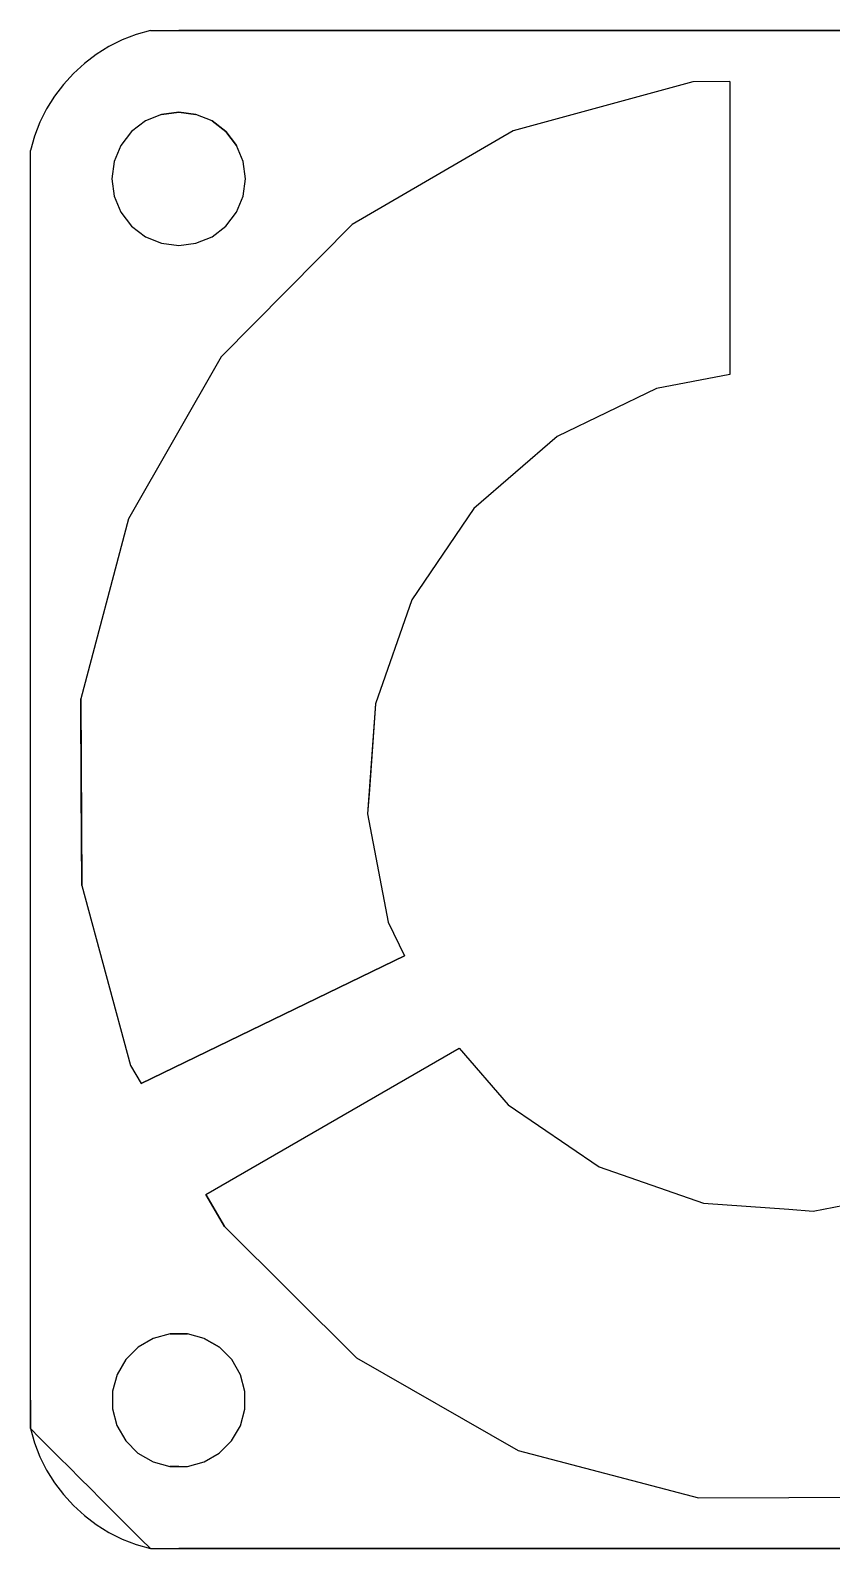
# Model space of a CAD drawing. Header units: metres. Extents: x 0 to 5.2, y 0 to 4.45.
# Drawn here: x 0.897 to 1.732, y 1.499 to 3.079 of the extents above; entities that cross this region are included whole.
import ezdxf

# ---------------------------------------------------------------- set-up
doc = ezdxf.new("R2010")
doc.units = ezdxf.units.M

msp = doc.modelspace()

# ---------------------------------------------------------------- linework, layer by layer
at = {"layer": '40mm_fan'}
for p, q in [((0.9927, 3.0691, -0.4625), (0.9788, 3.0621, -0.4625)), ((0.9927, 3.0691, -0.0625), (0.9788, 3.0621, -0.0625)), ((1.0071, 3.0747, -0.4625), (0.9927, 3.0691, -0.4625)), ((1.0071, 3.0747, -0.0625), (0.9927, 3.0691, -0.0625)), ((0.9927, 3.0691, -0.4625), (0.9927, 3.0691, -0.0625)), ((1.022, 3.079, -0.4625), (1.0071, 3.0747, -0.4625)), ((1.022, 3.079, -0.0625), (1.0071, 3.0747, -0.0625)), ((1.0071, 3.0747, -0.4625), (1.0071, 3.0747, -0.0625)), ((1.022, 3.079, -0.4625), (1.0515, 3.079, -0.4625)), ((1.022, 3.079, -0.0625), (1.0515, 3.079, -0.0625)), ((1.022, 3.079, -0.4625), (1.022, 3.079, -0.0625)), ((1.0515, 3.079, -0.4625), (2.3225, 3.079, -0.4625)), ((1.0515, 3.079, -0.4625), (1.0515, 3.079, -0.0625)), ((1.0515, 3.079, -0.0625), (2.3225, 3.079, -0.0625)), ((0.9656, 3.054, -0.4625), (0.9533, 3.0446, -0.4625)), ((0.9656, 3.054, -0.0625), (0.9533, 3.0446, -0.0625)), ((0.9788, 3.0621, -0.4625), (0.9656, 3.054, -0.4625)), ((0.9788, 3.0621, -0.0625), (0.9656, 3.054, -0.0625)), ((0.9656, 3.054, -0.4625), (0.9656, 3.054, -0.0625)), ((0.9788, 3.0621, -0.4625), (0.9788, 3.0621, -0.0625)), ((0.9418, 3.0342, -0.4625), (0.9314, 3.0227, -0.4625)), ((0.9418, 3.0342, -0.0625), (0.9314, 3.0227, -0.0625)), ((0.9533, 3.0446, -0.4625), (0.9418, 3.0342, -0.4625)), ((0.9533, 3.0446, -0.0625), (0.9418, 3.0342, -0.0625)), ((0.9418, 3.0342, -0.4625), (0.9418, 3.0342, -0.0625)), ((0.9533, 3.0446, -0.4625), (0.9533, 3.0446, -0.0625)), ((0.9314, 3.0227, -0.4625), (0.922, 3.0104, -0.4625)), ((0.9314, 3.0227, -0.0625), (0.922, 3.0104, -0.0625)), ((0.9314, 3.0227, -0.4625), (0.9314, 3.0227, -0.0625)), ((1.5871, 3.0255, -0.0625), (1.3999, 2.9746, -0.0625)), ((1.5871, 3.0255, -0.4625), (1.3999, 2.9746, -0.4625)), ((1.6255, 3.0257, -0.0625), (1.5871, 3.0255, -0.0625)), ((1.6255, 3.0257, -0.4625), (1.5871, 3.0255, -0.4625)), ((1.5871, 3.0255, -0.0625), (1.5871, 3.0255, -0.4625)), ((1.6255, 3.0257, -0.0625), (1.6255, 2.7209, -0.0625)), ((1.6255, 3.0257, -0.4625), (1.6255, 2.7209, -0.4625)), ((1.6255, 3.0257, -0.0625), (1.6255, 3.0257, -0.4625)), ((0.922, 3.0104, -0.4625), (0.9139, 2.9972, -0.4625)), ((0.922, 3.0104, -0.0625), (0.9139, 2.9972, -0.0625)), ((0.922, 3.0104, -0.4625), (0.922, 3.0104, -0.0625)), ((0.9139, 2.9972, -0.4625), (0.9069, 2.9833, -0.4625)), ((0.9139, 2.9972, -0.0625), (0.9069, 2.9833, -0.0625)), ((0.9139, 2.9972, -0.4625), (0.9139, 2.9972, -0.0625)), ((1.0335, 2.9916, -0.0625), (1.0168, 2.9847, -0.0625)), ((1.0335, 2.9916, -0.4625), (1.0168, 2.9847, -0.4625)), ((1.0515, 2.994, -0.0625), (1.0335, 2.9916, -0.0625)), ((1.0515, 2.994, -0.4625), (1.0335, 2.9916, -0.4625)), ((1.0335, 2.9916, -0.0625), (1.0335, 2.9916, -0.4625)), ((1.0695, 2.9916, -0.4625), (1.0515, 2.994, -0.4625)), ((1.0695, 2.9916, -0.0625), (1.0515, 2.994, -0.0625)), ((1.0515, 2.994, -0.0625), (1.0515, 2.994, -0.4625)), ((1.0695, 2.9916, -0.0625), (1.0695, 2.9916, -0.4625)), ((1.0863, 2.9847, -0.0625), (1.0695, 2.9916, -0.0625)), ((1.0863, 2.9847, -0.4625), (1.0695, 2.9916, -0.4625)), ((0.9069, 2.9833, -0.4625), (0.9013, 2.9689, -0.4625)), ((0.9069, 2.9833, -0.0625), (0.9013, 2.9689, -0.0625)), ((0.9069, 2.9833, -0.4625), (0.9069, 2.9833, -0.0625)), ((1.0024, 2.9736, -0.0625), (0.9913, 2.9592, -0.0625)), ((1.0024, 2.9736, -0.4625), (0.9913, 2.9592, -0.4625)), ((1.0168, 2.9847, -0.0625), (1.0024, 2.9736, -0.0625)), ((1.0168, 2.9847, -0.4625), (1.0024, 2.9736, -0.4625)), ((1.0024, 2.9736, -0.0625), (1.0024, 2.9736, -0.4625)), ((1.0168, 2.9847, -0.0625), (1.0168, 2.9847, -0.4625)), ((1.0863, 2.9847, -0.0625), (1.0863, 2.9847, -0.4625)), ((1.1006, 2.9736, -0.4625), (1.0863, 2.9847, -0.4625)), ((1.1006, 2.9736, -0.0625), (1.0863, 2.9847, -0.0625)), ((1.1117, 2.9592, -0.0625), (1.1006, 2.9736, -0.0625)), ((1.1006, 2.9736, -0.0625), (1.1006, 2.9736, -0.4625)), ((1.1117, 2.9592, -0.4625), (1.1006, 2.9736, -0.4625)), ((1.3999, 2.9746, -0.0625), (1.2323, 2.8769, -0.0625)), ((1.3999, 2.9746, -0.4625), (1.2323, 2.8769, -0.4625)), ((1.3999, 2.9746, -0.0625), (1.3999, 2.9746, -0.4625)), ((0.9013, 2.9689, -0.4625), (0.897, 2.954, -0.4625)), ((0.9013, 2.9689, -0.0625), (0.897, 2.954, -0.0625)), ((0.9013, 2.9689, -0.4625), (0.9013, 2.9689, -0.0625)), ((0.9913, 2.9592, -0.0625), (0.9844, 2.9425, -0.0625)), ((0.9913, 2.9592, -0.4625), (0.9844, 2.9425, -0.4625)), ((0.9913, 2.9592, -0.0625), (0.9913, 2.9592, -0.4625)), ((1.1186, 2.9425, -0.0625), (1.1117, 2.9592, -0.0625)), ((1.1186, 2.9425, -0.4625), (1.1117, 2.9592, -0.4625)), ((1.1117, 2.9592, -0.0625), (1.1117, 2.9592, -0.4625)), ((0.897, 2.954, -0.4625), (0.897, 2.954, -0.0625)), ((0.897, 2.9245, -0.4625), (0.897, 2.954, -0.4625)), ((0.897, 2.9245, -0.0625), (0.897, 2.954, -0.0625)), ((0.9844, 2.9425, -0.0625), (0.982, 2.9245, -0.0625)), ((0.9844, 2.9425, -0.4625), (0.982, 2.9245, -0.4625)), ((0.9844, 2.9425, -0.0625), (0.9844, 2.9425, -0.4625)), ((1.1186, 2.9425, -0.0625), (1.1186, 2.9425, -0.4625)), ((1.121, 2.9245, -0.4625), (1.1186, 2.9425, -0.4625)), ((1.121, 2.9245, -0.0625), (1.1186, 2.9425, -0.0625)), ((0.897, 1.6535, -0.0625), (0.897, 2.9245, -0.0625)), ((0.897, 1.6535, -0.4625), (0.897, 2.9245, -0.4625)), ((0.897, 2.9245, -0.4625), (0.897, 2.9245, -0.0625)), ((0.982, 2.9245, -0.0625), (0.982, 2.9245, -0.4625)), ((0.982, 2.9245, -0.0625), (0.9844, 2.9065, -0.0625)), ((0.982, 2.9245, -0.4625), (0.9844, 2.9065, -0.4625)), ((1.1186, 2.9065, -0.0625), (1.121, 2.9245, -0.0625)), ((1.1186, 2.9065, -0.4625), (1.121, 2.9245, -0.4625)), ((1.121, 2.9245, -0.0625), (1.121, 2.9245, -0.4625)), ((0.9844, 2.9065, -0.0625), (0.9844, 2.9065, -0.4625)), ((0.9844, 2.9065, -0.0625), (0.9913, 2.8897, -0.0625)), ((0.9844, 2.9065, -0.4625), (0.9913, 2.8897, -0.4625)), ((1.1117, 2.8897, -0.0625), (1.1186, 2.9065, -0.0625)), ((1.1117, 2.8897, -0.4625), (1.1186, 2.9065, -0.4625)), ((1.1186, 2.9065, -0.0625), (1.1186, 2.9065, -0.4625)), ((0.9913, 2.8897, -0.4625), (1.0024, 2.8754, -0.4625)), ((0.9913, 2.8897, -0.0625), (0.9913, 2.8897, -0.4625)), ((0.9913, 2.8897, -0.0625), (1.0024, 2.8754, -0.0625)), ((1.2323, 2.8769, -0.0625), (1.0956, 2.7392, -0.0625)), ((1.2323, 2.8769, -0.4625), (1.0956, 2.7392, -0.4625)), ((1.1006, 2.8754, -0.0625), (1.1117, 2.8897, -0.0625)), ((1.1006, 2.8754, -0.4625), (1.1117, 2.8897, -0.4625)), ((1.1117, 2.8897, -0.0625), (1.1117, 2.8897, -0.4625)), ((1.2323, 2.8769, -0.0625), (1.2323, 2.8769, -0.4625)), ((1.0024, 2.8754, -0.0625), (1.0024, 2.8754, -0.4625)), ((1.0024, 2.8754, -0.0625), (1.0168, 2.8643, -0.0625)), ((1.0024, 2.8754, -0.4625), (1.0168, 2.8643, -0.4625)), ((1.0168, 2.8643, -0.0625), (1.0168, 2.8643, -0.4625)), ((1.0168, 2.8643, -0.0625), (1.0335, 2.8574, -0.0625)), ((1.0168, 2.8643, -0.4625), (1.0335, 2.8574, -0.4625)), ((1.0695, 2.8574, -0.0625), (1.0863, 2.8643, -0.0625)), ((1.0695, 2.8574, -0.4625), (1.0863, 2.8643, -0.4625)), ((1.0863, 2.8643, -0.4625), (1.1006, 2.8754, -0.4625)), ((1.0863, 2.8643, -0.0625), (1.1006, 2.8754, -0.0625)), ((1.0863, 2.8643, -0.0625), (1.0863, 2.8643, -0.4625)), ((1.1006, 2.8754, -0.0625), (1.1006, 2.8754, -0.4625)), ((1.0335, 2.8574, -0.0625), (1.0335, 2.8574, -0.4625)), ((1.0335, 2.8574, -0.0625), (1.0515, 2.855, -0.0625)), ((1.0335, 2.8574, -0.4625), (1.0515, 2.855, -0.4625)), ((1.0515, 2.855, -0.0625), (1.0695, 2.8574, -0.0625)), ((1.0515, 2.855, -0.4625), (1.0695, 2.8574, -0.4625)), ((1.0515, 2.855, -0.0625), (1.0515, 2.855, -0.4625)), ((1.0695, 2.8574, -0.0625), (1.0695, 2.8574, -0.4625)), ((1.0956, 2.7392, -0.0625), (0.9992, 2.5708, -0.0625)), ((1.0956, 2.7392, -0.4625), (0.9992, 2.5708, -0.4625)), ((1.0956, 2.7392, -0.0625), (1.0956, 2.7392, -0.4625)), ((1.6255, 2.7209, -0.0625), (1.549, 2.7063, -0.0625)), ((1.6255, 2.7209, -0.4625), (1.549, 2.7063, -0.4625)), ((1.6255, 2.7209, -0.0625), (1.6255, 2.7209, -0.4625)), ((1.549, 2.7063, -0.0625), (1.4457, 2.6563, -0.0625)), ((1.549, 2.7063, -0.4625), (1.4457, 2.6563, -0.4625)), ((1.549, 2.7063, -0.0625), (1.549, 2.7063, -0.4625)), ((1.4457, 2.6563, -0.0625), (1.3589, 2.5814, -0.0625)), ((1.4457, 2.6563, -0.4625), (1.3589, 2.5814, -0.4625)), ((1.4457, 2.6563, -0.0625), (1.4457, 2.6563, -0.4625)), ((1.3589, 2.5814, -0.0625), (1.2944, 2.4865, -0.0625)), ((1.3589, 2.5814, -0.4625), (1.2944, 2.4865, -0.4625)), ((1.3589, 2.5814, -0.0625), (1.3589, 2.5814, -0.4625)), ((0.9992, 2.5708, -0.0625), (0.9497, 2.3832, -0.0625)), ((0.9992, 2.5708, -0.4625), (0.9497, 2.3832, -0.4625)), ((0.9992, 2.5708, -0.0625), (0.9992, 2.5708, -0.4625)), ((1.2944, 2.4865, -0.0625), (1.2566, 2.3781, -0.0625)), ((1.2944, 2.4865, -0.4625), (1.2566, 2.3781, -0.4625)), ((1.2944, 2.4865, -0.0625), (1.2944, 2.4865, -0.4625)), ((0.9497, 2.3832, -0.0625), (0.9497, 2.3832, -0.4625)), ((0.9497, 2.3832, -0.0625), (0.9505, 2.1891, -0.0625)), ((0.9497, 2.3832, -0.4625), (0.9505, 2.1891, -0.4625)), ((1.2566, 2.3781, -0.0625), (1.2482, 2.2637, -0.0625)), ((1.2566, 2.3781, -0.4625), (1.2482, 2.2637, -0.4625)), ((1.2566, 2.3781, -0.0625), (1.2566, 2.3781, -0.4625)), ((1.2482, 2.2637, -0.0625), (1.2482, 2.2637, -0.4625)), ((1.2482, 2.2637, -0.0625), (1.2697, 2.151, -0.0625)), ((1.2482, 2.2637, -0.4625), (1.2697, 2.151, -0.4625)), ((0.9505, 2.1891, -0.0625), (0.9505, 2.1891, -0.4625)), ((0.9505, 2.1891, -0.0625), (1.0014, 2.0019, -0.0625)), ((0.9505, 2.1891, -0.4625), (1.0014, 2.0019, -0.4625)), ((1.2697, 2.151, -0.0625), (1.2867, 2.1159, -0.0625)), ((1.2697, 2.151, -0.4625), (1.2867, 2.1159, -0.4625)), ((1.2697, 2.151, -0.0625), (1.2697, 2.151, -0.4625)), ((1.0123, 1.9832, -0.0625), (1.2867, 2.1159, -0.0625)), ((1.0123, 1.9832, -0.4625), (1.2867, 2.1159, -0.4625)), ((1.2867, 2.1159, -0.0625), (1.2867, 2.1159, -0.4625)), ((1.0798, 1.8674, -0.0625), (1.3437, 2.0198, -0.0625)), ((1.0798, 1.8674, -0.4625), (1.3437, 2.0198, -0.4625)), ((1.3437, 2.0198, -0.0625), (1.3437, 2.0198, -0.4625)), ((1.3437, 2.0198, -0.0625), (1.3946, 1.9609, -0.0625)), ((1.3437, 2.0198, -0.4625), (1.3946, 1.9609, -0.4625)), ((1.0014, 2.0019, -0.0625), (1.0123, 1.9832, -0.0625)), ((1.0014, 2.0019, -0.4625), (1.0123, 1.9832, -0.4625)), ((1.0014, 2.0019, -0.0625), (1.0014, 2.0019, -0.4625)), ((1.0123, 1.9832, -0.0625), (1.0123, 1.9832, -0.4625)), ((1.3946, 1.9609, -0.0625), (1.4895, 1.8964, -0.0625)), ((1.3946, 1.9609, -0.4625), (1.4895, 1.8964, -0.4625)), ((1.3946, 1.9609, -0.0625), (1.3946, 1.9609, -0.4625)), ((1.4895, 1.8964, -0.0625), (1.5979, 1.8586, -0.0625)), ((1.4895, 1.8964, -0.4625), (1.5979, 1.8586, -0.4625)), ((1.4895, 1.8964, -0.0625), (1.4895, 1.8964, -0.4625)), ((1.0798, 1.8674, -0.0625), (1.0991, 1.8343, -0.0625)), ((1.0798, 1.8674, -0.4625), (1.0991, 1.8343, -0.4625)), ((1.0798, 1.8674, -0.0625), (1.0798, 1.8674, -0.4625)), ((1.7123, 1.8502, -0.4625), (1.825, 1.8717, -0.4625)), ((1.7123, 1.8502, -0.0625), (1.825, 1.8717, -0.0625)), ((1.5979, 1.8586, -0.0625), (1.687, 1.8521, -0.0625)), ((1.5979, 1.8586, -0.4625), (1.687, 1.8521, -0.4625)), ((1.5979, 1.8586, -0.0625), (1.5979, 1.8586, -0.4625)), ((1.687, 1.8521, -0.0625), (1.7123, 1.8502, -0.0625)), ((1.687, 1.8521, -0.4625), (1.7123, 1.8502, -0.4625)), ((1.687, 1.8521, -0.0625), (1.687, 1.8521, -0.4625)), ((1.7123, 1.8502, -0.0625), (1.7123, 1.8502, -0.4625)), ((1.0991, 1.8343, -0.0625), (1.2368, 1.6976, -0.0625)), ((1.0991, 1.8343, -0.4625), (1.2368, 1.6976, -0.4625)), ((1.0991, 1.8343, -0.0625), (1.0991, 1.8343, -0.4625)), ((1.0425, 1.7224, -0.4625), (1.025, 1.7178, -0.4625)), ((1.0425, 1.7224, -0.0625), (1.025, 1.7178, -0.0625)), ((1.0425, 1.7224, -0.0625), (1.0425, 1.7224, -0.4625)), ((1.0607, 1.7224, -0.4625), (1.0425, 1.7224, -0.4625)), ((1.0607, 1.7224, -0.0625), (1.0425, 1.7224, -0.0625)), ((1.0782, 1.7177, -0.0625), (1.0607, 1.7224, -0.0625)), ((1.0607, 1.7224, -0.0625), (1.0607, 1.7224, -0.4625)), ((1.0782, 1.7177, -0.4625), (1.0607, 1.7224, -0.4625)), ((1.0093, 1.7087, -0.0625), (0.9964, 1.6959, -0.0625)), ((1.0093, 1.7087, -0.4625), (0.9964, 1.6959, -0.4625)), ((1.025, 1.7178, -0.0625), (1.0093, 1.7087, -0.0625)), ((1.025, 1.7178, -0.4625), (1.0093, 1.7087, -0.4625)), ((1.0093, 1.7087, -0.0625), (1.0093, 1.7087, -0.4625)), ((1.025, 1.7178, -0.0625), (1.025, 1.7178, -0.4625)), ((1.0939, 1.7086, -0.0625), (1.0782, 1.7177, -0.0625)), ((1.0782, 1.7177, -0.0625), (1.0782, 1.7177, -0.4625)), ((1.0939, 1.7086, -0.4625), (1.0782, 1.7177, -0.4625)), ((1.1067, 1.6957, -0.0625), (1.0939, 1.7086, -0.0625)), ((1.1067, 1.6957, -0.4625), (1.0939, 1.7086, -0.4625)), ((1.0939, 1.7086, -0.0625), (1.0939, 1.7086, -0.4625)), ((0.9964, 1.6959, -0.4625), (0.9873, 1.6802, -0.4625)), ((0.9964, 1.6959, -0.0625), (0.9873, 1.6802, -0.0625)), ((0.9964, 1.6959, -0.0625), (0.9964, 1.6959, -0.4625)), ((1.1158, 1.68, -0.4625), (1.1067, 1.6957, -0.4625)), ((1.1158, 1.68, -0.0625), (1.1067, 1.6957, -0.0625)), ((1.1067, 1.6957, -0.0625), (1.1067, 1.6957, -0.4625)), ((1.2368, 1.6976, -0.0625), (1.4052, 1.6012, -0.0625)), ((1.2368, 1.6976, -0.4625), (1.4052, 1.6012, -0.4625)), ((1.2368, 1.6976, -0.0625), (1.2368, 1.6976, -0.4625)), ((0.9873, 1.6802, -0.0625), (0.9826, 1.6627, -0.0625)), ((0.9873, 1.6802, -0.4625), (0.9826, 1.6627, -0.4625)), ((0.9873, 1.6802, -0.0625), (0.9873, 1.6802, -0.4625)), ((1.1204, 1.6625, -0.0625), (1.1158, 1.68, -0.0625)), ((1.1158, 1.68, -0.0625), (1.1158, 1.68, -0.4625)), ((1.1204, 1.6625, -0.4625), (1.1158, 1.68, -0.4625)), ((0.9826, 1.6627, -0.0625), (0.9826, 1.6535, -0.0625)), ((0.9826, 1.6627, -0.4625), (0.9826, 1.6535, -0.4625)), ((0.9826, 1.6627, -0.0625), (0.9826, 1.6627, -0.4625)), ((1.1204, 1.6443, -0.0625), (1.1204, 1.6625, -0.0625)), ((1.1204, 1.6443, -0.4625), (1.1204, 1.6625, -0.4625)), ((1.1204, 1.6625, -0.0625), (1.1204, 1.6625, -0.4625)), ((0.897, 1.6535, -0.4625), (0.897, 1.6535, -0.0625)), ((0.897, 1.6535, -0.4625), (0.897, 1.624, -0.4625)), ((0.897, 1.6535, -0.0625), (0.897, 1.624, -0.0625)), ((0.9826, 1.6535, -0.4625), (0.9826, 1.6445, -0.4625)), ((0.9826, 1.6535, -0.0625), (0.9826, 1.6535, -0.4625)), ((0.9826, 1.6535, -0.0625), (0.9826, 1.6445, -0.0625)), ((0.9826, 1.6445, -0.0625), (0.9872, 1.627, -0.0625)), ((0.9826, 1.6445, -0.4625), (0.9872, 1.627, -0.4625)), ((0.9826, 1.6445, -0.0625), (0.9826, 1.6445, -0.4625)), ((1.1157, 1.6268, -0.4625), (1.1204, 1.6443, -0.4625)), ((1.1157, 1.6268, -0.0625), (1.1204, 1.6443, -0.0625)), ((1.1204, 1.6443, -0.0625), (1.1204, 1.6443, -0.4625)), ((0.897, 1.624, -0.4625), (0.9013, 1.6091, -0.4625)), ((0.897, 1.624, -0.4625), (0.9066, 1.6144, -0.47)), ((0.897, 1.624, -0.4625), (0.897, 1.624, -0.0625)), ((0.897, 1.624, -0.0625), (0.9013, 1.6091, -0.0625)), ((0.9066, 1.6144, -0.47), (0.9166, 1.6044, -0.4762)), ((0.9872, 1.627, -0.0625), (0.9963, 1.6113, -0.0625)), ((0.9872, 1.627, -0.4625), (0.9963, 1.6113, -0.4625)), ((0.9872, 1.627, -0.0625), (0.9872, 1.627, -0.4625)), ((1.1066, 1.6111, -0.0625), (1.1157, 1.6268, -0.0625)), ((1.1066, 1.6111, -0.4625), (1.1157, 1.6268, -0.4625)), ((1.1157, 1.6268, -0.0625), (1.1157, 1.6268, -0.4625)), ((0.9013, 1.6091, -0.4625), (0.9069, 1.5947, -0.4625)), ((0.9013, 1.6091, -0.4625), (0.9013, 1.6091, -0.0625)), ((0.9013, 1.6091, -0.0625), (0.9069, 1.5947, -0.0625)), ((0.9166, 1.6044, -0.4762), (0.927, 1.594, -0.4811)), ((0.9963, 1.6113, -0.0625), (0.9963, 1.6113, -0.4625)), ((0.9963, 1.6113, -0.4625), (1.0091, 1.5984, -0.4625)), ((0.9963, 1.6113, -0.0625), (1.0091, 1.5984, -0.0625)), ((1.0091, 1.5984, -0.0625), (1.0248, 1.5893, -0.0625)), ((1.0091, 1.5984, -0.0625), (1.0091, 1.5984, -0.4625)), ((1.0091, 1.5984, -0.4625), (1.0248, 1.5893, -0.4625)), ((1.078, 1.5892, -0.0625), (1.0937, 1.5983, -0.0625)), ((1.078, 1.5892, -0.4625), (1.0937, 1.5983, -0.4625)), ((1.0937, 1.5983, -0.0625), (1.1066, 1.6111, -0.0625)), ((1.0937, 1.5983, -0.4625), (1.1066, 1.6111, -0.4625)), ((1.0937, 1.5983, -0.0625), (1.0937, 1.5983, -0.4625)), ((1.1066, 1.6111, -0.0625), (1.1066, 1.6111, -0.4625)), ((1.4052, 1.6012, -0.0625), (1.5928, 1.5517, -0.0625)), ((1.4052, 1.6012, -0.4625), (1.5928, 1.5517, -0.4625)), ((1.4052, 1.6012, -0.0625), (1.4052, 1.6012, -0.4625)), ((0.9069, 1.5947, -0.4625), (0.9139, 1.5808, -0.4625)), ((0.9069, 1.5947, -0.0625), (0.9139, 1.5808, -0.0625)), ((0.9069, 1.5947, -0.4625), (0.9069, 1.5947, -0.0625)), ((0.9139, 1.5808, -0.4625), (0.922, 1.5676, -0.4625)), ((0.9139, 1.5808, -0.0625), (0.922, 1.5676, -0.0625)), ((0.9139, 1.5808, -0.4625), (0.9139, 1.5808, -0.0625)), ((0.927, 1.594, -0.4811), (0.9377, 1.5833, -0.4847)), ((0.9377, 1.5833, -0.4847), (0.9486, 1.5724, -0.4868)), ((1.0248, 1.5893, -0.0625), (1.0248, 1.5893, -0.4625)), ((1.0248, 1.5893, -0.0625), (1.0423, 1.5846, -0.0625)), ((1.0248, 1.5893, -0.4625), (1.0423, 1.5846, -0.4625)), ((1.0423, 1.5846, -0.0625), (1.0423, 1.5846, -0.4625)), ((1.0423, 1.5846, -0.0625), (1.0515, 1.5846, -0.0625)), ((1.0423, 1.5846, -0.4625), (1.0515, 1.5846, -0.4625)), ((1.0515, 1.5846, -0.0625), (1.0515, 1.5846, -0.4625)), ((1.0515, 1.5846, -0.0625), (1.0605, 1.5846, -0.0625)), ((1.0515, 1.5846, -0.4625), (1.0605, 1.5846, -0.4625)), ((1.0605, 1.5846, -0.0625), (1.078, 1.5892, -0.0625)), ((1.0605, 1.5846, -0.4625), (1.078, 1.5892, -0.4625)), ((1.0605, 1.5846, -0.0625), (1.0605, 1.5846, -0.4625)), ((1.078, 1.5892, -0.0625), (1.078, 1.5892, -0.4625)), ((0.922, 1.5676, -0.4625), (0.9314, 1.5553, -0.4625)), ((0.922, 1.5676, -0.0625), (0.9314, 1.5553, -0.0625)), ((0.922, 1.5676, -0.4625), (0.922, 1.5676, -0.0625)), ((0.9486, 1.5724, -0.4868), (0.9595, 1.5615, -0.4875)), ((0.9314, 1.5553, -0.4625), (0.9418, 1.5438, -0.4625)), ((0.9314, 1.5553, -0.4625), (0.9314, 1.5553, -0.0625)), ((0.9314, 1.5553, -0.0625), (0.9418, 1.5438, -0.0625)), ((0.9595, 1.5615, -0.4875), (0.9704, 1.5506, -0.4868)), ((0.9704, 1.5506, -0.4868), (0.9813, 1.5397, -0.4847)), ((1.5928, 1.5517, -0.0625), (1.687, 1.5521, -0.0625)), ((1.5928, 1.5517, -0.4625), (1.687, 1.5521, -0.4625)), ((1.5928, 1.5517, -0.0625), (1.5928, 1.5517, -0.4625)), ((1.687, 1.5521, -0.0625), (1.7869, 1.5525, -0.0625)), ((1.687, 1.5521, -0.4625), (1.7869, 1.5525, -0.4625)), ((1.687, 1.5521, -0.0625), (1.687, 1.5521, -0.4625)), ((0.9418, 1.5438, -0.4625), (0.9533, 1.5334, -0.4625)), ((0.9418, 1.5438, -0.0625), (0.9533, 1.5334, -0.0625)), ((0.9418, 1.5438, -0.4625), (0.9418, 1.5438, -0.0625)), ((0.9533, 1.5334, -0.4625), (0.9656, 1.524, -0.4625)), ((0.9533, 1.5334, -0.0625), (0.9656, 1.524, -0.0625)), ((0.9533, 1.5334, -0.4625), (0.9533, 1.5334, -0.0625)), ((0.9813, 1.5397, -0.4847), (0.992, 1.529, -0.4811)), ((0.9656, 1.524, -0.4625), (0.9788, 1.5159, -0.4625)), ((0.9656, 1.524, -0.0625), (0.9788, 1.5159, -0.0625)), ((0.9656, 1.524, -0.4625), (0.9656, 1.524, -0.0625)), ((0.992, 1.529, -0.4811), (1.0024, 1.5186, -0.4762)), ((1.0024, 1.5186, -0.4762), (1.0124, 1.5086, -0.47)), ((0.9788, 1.5159, -0.4625), (0.9927, 1.5089, -0.4625)), ((0.9788, 1.5159, -0.4625), (0.9788, 1.5159, -0.0625)), ((0.9788, 1.5159, -0.0625), (0.9927, 1.5089, -0.0625)), ((0.9927, 1.5089, -0.4625), (1.0071, 1.5033, -0.4625)), ((0.9927, 1.5089, -0.4625), (0.9927, 1.5089, -0.0625)), ((0.9927, 1.5089, -0.0625), (1.0071, 1.5033, -0.0625)), ((1.0071, 1.5033, -0.4625), (1.022, 1.499, -0.4625)), ((1.0071, 1.5033, -0.0625), (1.022, 1.499, -0.0625)), ((1.0071, 1.5033, -0.4625), (1.0071, 1.5033, -0.0625)), ((1.0124, 1.5086, -0.47), (1.022, 1.499, -0.4625)), ((1.022, 1.499, -0.4625), (1.0515, 1.499, -0.4625)), ((1.022, 1.499, -0.0625), (1.0515, 1.499, -0.0625)), ((1.022, 1.499, -0.4625), (1.022, 1.499, -0.0625)), ((2.3225, 1.499, -0.4625), (1.0515, 1.499, -0.4625)), ((1.0515, 1.499, -0.4625), (1.0515, 1.499, -0.0625)), ((2.3225, 1.499, -0.0625), (1.0515, 1.499, -0.0625))]:
    msp.add_line(p, q, dxfattribs=at)
at = {"layer": 'Group#13'}
for p, q in [((0.9927, 3.0691, -0.0625), (0.9788, 3.0621, -0.0625)), ((0.9927, 3.0691), (0.9788, 3.0621)), ((1.0071, 3.0747, -0.0625), (0.9927, 3.0691, -0.0625)), ((1.0071, 3.0747), (0.9927, 3.0691)), ((0.9927, 3.0691, -0.0625), (0.9927, 3.0691)), ((1.022, 3.079, -0.0625), (1.0071, 3.0747, -0.0625)), ((1.022, 3.079), (1.0071, 3.0747)), ((1.0071, 3.0747, -0.0625), (1.0071, 3.0747)), ((1.022, 3.079, -0.0625), (1.0515, 3.079, -0.0625)), ((1.022, 3.079), (1.0515, 3.079)), ((1.022, 3.079, -0.0625), (1.022, 3.079)), ((2.3225, 3.079, -0.0625), (1.0515, 3.079, -0.0625)), ((2.3225, 3.079), (1.0515, 3.079)), ((1.0515, 3.079, -0.0625), (1.0515, 3.079)), ((0.9656, 3.054, -0.0625), (0.9533, 3.0446, -0.0625)), ((0.9656, 3.054), (0.9533, 3.0446)), ((0.9788, 3.0621, -0.0625), (0.9656, 3.054, -0.0625)), ((0.9788, 3.0621), (0.9656, 3.054)), ((0.9656, 3.054, -0.0625), (0.9656, 3.054)), ((0.9788, 3.0621, -0.0625), (0.9788, 3.0621)), ((0.9418, 3.0342, -0.0625), (0.9314, 3.0227, -0.0625)), ((0.9418, 3.0342), (0.9314, 3.0227)), ((0.9533, 3.0446, -0.0625), (0.9418, 3.0342, -0.0625)), ((0.9533, 3.0446), (0.9418, 3.0342)), ((0.9418, 3.0342, -0.0625), (0.9418, 3.0342)), ((0.9533, 3.0446, -0.0625), (0.9533, 3.0446)), ((0.9314, 3.0227, -0.0625), (0.922, 3.0104, -0.0625)), ((0.9314, 3.0227), (0.922, 3.0104)), ((0.9314, 3.0227, -0.0625), (0.9314, 3.0227)), ((1.5871, 3.0255, -0.0625), (1.3999, 2.9746, -0.0625)), ((1.5871, 3.0255, 0.0625), (1.3999, 2.9746, 0.0625)), ((1.6255, 3.0257, -0.0625), (1.5871, 3.0255, -0.0625)), ((1.6255, 3.0257, 0.0625), (1.5871, 3.0255, 0.0625)), ((1.5871, 3.0255, -0.0625), (1.5871, 3.0255, 0.0625)), ((1.6255, 3.0257, -0.0625), (1.6255, 2.7209, -0.0625)), ((1.6255, 3.0257, 0.0625), (1.6255, 2.7209, 0.0625)), ((1.6255, 3.0257, -0.0625), (1.6255, 3.0257, 0.0625)), ((0.922, 3.0104, -0.0625), (0.9139, 2.9972, -0.0625)), ((0.922, 3.0104), (0.9139, 2.9972)), ((0.922, 3.0104, -0.0625), (0.922, 3.0104)), ((0.9139, 2.9972, -0.0625), (0.9069, 2.9833, -0.0625)), ((0.9139, 2.9972), (0.9069, 2.9833)), ((0.9139, 2.9972, -0.0625), (0.9139, 2.9972)), ((1.0335, 2.9916, -0.0625), (1.0168, 2.9847, -0.0625)), ((1.0335, 2.9916, 0.0625), (1.0168, 2.9847, 0.0625)), ((1.0335, 2.9916, -0.0625), (1.0515, 2.994, -0.0625)), ((1.0335, 2.9916, 0.0625), (1.0515, 2.994, 0.0625)), ((1.0335, 2.9916, -0.0625), (1.0335, 2.9916, 0.0625)), ((1.0515, 2.994, -0.0625), (1.0695, 2.9916, -0.0625)), ((1.0515, 2.994, 0.0625), (1.0695, 2.9916, 0.0625)), ((1.0515, 2.994, -0.0625), (1.0515, 2.994, 0.0625)), ((1.0863, 2.9847, -0.0625), (1.0695, 2.9916, -0.0625)), ((1.0863, 2.9847, 0.0625), (1.0695, 2.9916, 0.0625)), ((1.0695, 2.9916, -0.0625), (1.0695, 2.9916, 0.0625)), ((0.9069, 2.9833, -0.0625), (0.9013, 2.9689, -0.0625)), ((0.9069, 2.9833), (0.9013, 2.9689)), ((0.9069, 2.9833, -0.0625), (0.9069, 2.9833)), ((1.0024, 2.9736, -0.0625), (0.9913, 2.9592, -0.0625)), ((1.0024, 2.9736, 0.0625), (0.9913, 2.9592, 0.0625)), ((1.0168, 2.9847, -0.0625), (1.0024, 2.9736, -0.0625)), ((1.0168, 2.9847, 0.0625), (1.0024, 2.9736, 0.0625)), ((1.0024, 2.9736, -0.0625), (1.0024, 2.9736, 0.0625)), ((1.0168, 2.9847, -0.0625), (1.0168, 2.9847, 0.0625)), ((1.0863, 2.9847, -0.0625), (1.1006, 2.9736, -0.0625)), ((1.0863, 2.9847, 0.0625), (1.1006, 2.9736, 0.0625)), ((1.0863, 2.9847, -0.0625), (1.0863, 2.9847, 0.0625)), ((1.1006, 2.9736, -0.0625), (1.1117, 2.9592, -0.0625)), ((1.1006, 2.9736, 0.0625), (1.1117, 2.9592, 0.0625)), ((1.1006, 2.9736, -0.0625), (1.1006, 2.9736, 0.0625)), ((1.3999, 2.9746, -0.0625), (1.2323, 2.8769, -0.0625)), ((1.3999, 2.9746, 0.0625), (1.2323, 2.8769, 0.0625)), ((1.3999, 2.9746, -0.0625), (1.3999, 2.9746, 0.0625)), ((0.9013, 2.9689, -0.0625), (0.897, 2.954, -0.0625)), ((0.9013, 2.9689), (0.897, 2.954)), ((0.9013, 2.9689, -0.0625), (0.9013, 2.9689)), ((0.9913, 2.9592, -0.0625), (0.9844, 2.9425, -0.0625)), ((0.9913, 2.9592, 0.0625), (0.9844, 2.9425, 0.0625)), ((0.9913, 2.9592, -0.0625), (0.9913, 2.9592, 0.0625)), ((1.1186, 2.9425, 0.0625), (1.1117, 2.9592, 0.0625)), ((1.1186, 2.9425, -0.0625), (1.1117, 2.9592, -0.0625)), ((1.1117, 2.9592, -0.0625), (1.1117, 2.9592, 0.0625)), ((0.897, 1.624, -0.0625), (0.897, 2.954, -0.0625)), ((0.897, 1.624), (0.897, 2.954)), ((0.897, 2.954, -0.0625), (0.897, 2.954)), ((0.9844, 2.9425, -0.0625), (0.982, 2.9245, -0.0625)), ((0.9844, 2.9425, 0.0625), (0.982, 2.9245, 0.0625)), ((0.9844, 2.9425, -0.0625), (0.9844, 2.9425, 0.0625)), ((1.121, 2.9245, -0.0625), (1.1186, 2.9425, -0.0625)), ((1.121, 2.9245, 0.0625), (1.1186, 2.9425, 0.0625)), ((1.1186, 2.9425, -0.0625), (1.1186, 2.9425, 0.0625)), ((0.982, 2.9245, -0.0625), (0.9844, 2.9065, -0.0625)), ((0.982, 2.9245, 0.0625), (0.9844, 2.9065, 0.0625)), ((0.982, 2.9245, -0.0625), (0.982, 2.9245, 0.0625)), ((1.1186, 2.9065, -0.0625), (1.121, 2.9245, -0.0625)), ((1.1186, 2.9065, 0.0625), (1.121, 2.9245, 0.0625)), ((1.121, 2.9245, -0.0625), (1.121, 2.9245, 0.0625)), ((0.9844, 2.9065, -0.0625), (0.9913, 2.8897, -0.0625)), ((0.9844, 2.9065, 0.0625), (0.9913, 2.8897, 0.0625)), ((0.9844, 2.9065, -0.0625), (0.9844, 2.9065, 0.0625)), ((1.1117, 2.8897, -0.0625), (1.1186, 2.9065, -0.0625)), ((1.1117, 2.8897, 0.0625), (1.1186, 2.9065, 0.0625)), ((1.1186, 2.9065, -0.0625), (1.1186, 2.9065, 0.0625)), ((0.9913, 2.8897, -0.0625), (1.0024, 2.8754, -0.0625)), ((0.9913, 2.8897, 0.0625), (1.0024, 2.8754, 0.0625)), ((0.9913, 2.8897, -0.0625), (0.9913, 2.8897, 0.0625)), ((1.2323, 2.8769, -0.0625), (1.0956, 2.7392, -0.0625)), ((1.2323, 2.8769, 0.0625), (1.0956, 2.7392, 0.0625)), ((1.1006, 2.8754, -0.0625), (1.1117, 2.8897, -0.0625)), ((1.1006, 2.8754, 0.0625), (1.1117, 2.8897, 0.0625)), ((1.1117, 2.8897, -0.0625), (1.1117, 2.8897, 0.0625)), ((1.2323, 2.8769, -0.0625), (1.2323, 2.8769, 0.0625)), ((1.0024, 2.8754, -0.0625), (1.0168, 2.8643, -0.0625)), ((1.0024, 2.8754, 0.0625), (1.0168, 2.8643, 0.0625)), ((1.0024, 2.8754, -0.0625), (1.0024, 2.8754, 0.0625)), ((1.0168, 2.8643, -0.0625), (1.0168, 2.8643, 0.0625)), ((1.0168, 2.8643, -0.0625), (1.0335, 2.8574, -0.0625)), ((1.0168, 2.8643, 0.0625), (1.0335, 2.8574, 0.0625)), ((1.0695, 2.8574, -0.0625), (1.0863, 2.8643, -0.0625)), ((1.0695, 2.8574, 0.0625), (1.0863, 2.8643, 0.0625)), ((1.0863, 2.8643, -0.0625), (1.1006, 2.8754, -0.0625)), ((1.0863, 2.8643, 0.0625), (1.1006, 2.8754, 0.0625)), ((1.0863, 2.8643, -0.0625), (1.0863, 2.8643, 0.0625)), ((1.1006, 2.8754, -0.0625), (1.1006, 2.8754, 0.0625)), ((1.0335, 2.8574, -0.0625), (1.0515, 2.855, -0.0625)), ((1.0335, 2.8574, -0.0625), (1.0335, 2.8574, 0.0625)), ((1.0335, 2.8574, 0.0625), (1.0515, 2.855, 0.0625)), ((1.0515, 2.855, -0.0625), (1.0695, 2.8574, -0.0625)), ((1.0515, 2.855, 0.0625), (1.0695, 2.8574, 0.0625)), ((1.0515, 2.855, -0.0625), (1.0515, 2.855, 0.0625)), ((1.0695, 2.8574, -0.0625), (1.0695, 2.8574, 0.0625)), ((1.0956, 2.7392, -0.0625), (0.9992, 2.5708, -0.0625)), ((1.0956, 2.7392, 0.0625), (0.9992, 2.5708, 0.0625)), ((1.0956, 2.7392, -0.0625), (1.0956, 2.7392, 0.0625)), ((1.6255, 2.7209, -0.0625), (1.549, 2.7063, -0.0625)), ((1.6255, 2.7209, 0.0625), (1.549, 2.7063, 0.0625)), ((1.6255, 2.7209, -0.0625), (1.6255, 2.7209, 0.0625)), ((1.549, 2.7063, -0.0625), (1.4457, 2.6563, -0.0625)), ((1.549, 2.7063, 0.0625), (1.4457, 2.6563, 0.0625)), ((1.549, 2.7063, -0.0625), (1.549, 2.7063, 0.0625)), ((1.4457, 2.6563, 0.0625), (1.3589, 2.5814, 0.0625)), ((1.4457, 2.6563, -0.0625), (1.3589, 2.5814, -0.0625)), ((1.4457, 2.6563, -0.0625), (1.4457, 2.6563, 0.0625)), ((1.3589, 2.5814, -0.0625), (1.2944, 2.4865, -0.0625)), ((1.3589, 2.5814, 0.0625), (1.2944, 2.4865, 0.0625)), ((1.3589, 2.5814, -0.0625), (1.3589, 2.5814, 0.0625)), ((0.9992, 2.5708, -0.0625), (0.9497, 2.3832, -0.0625)), ((0.9992, 2.5708, 0.0625), (0.9497, 2.3832, 0.0625)), ((0.9992, 2.5708, -0.0625), (0.9992, 2.5708, 0.0625)), ((1.2944, 2.4865, -0.0625), (1.2566, 2.3781, -0.0625)), ((1.2944, 2.4865, 0.0625), (1.2566, 2.3781, 0.0625)), ((1.2944, 2.4865, -0.0625), (1.2944, 2.4865, 0.0625)), ((0.9501, 2.289, -0.0625), (0.9497, 2.3832, -0.0625)), ((0.9497, 2.3832, -0.0625), (0.9497, 2.3832, 0.0625)), ((0.9501, 2.289, 0.0625), (0.9497, 2.3832, 0.0625)), ((1.2566, 2.3781, -0.0625), (1.2501, 2.289, -0.0625)), ((1.2566, 2.3781, 0.0625), (1.2501, 2.289, 0.0625)), ((1.2566, 2.3781, -0.0625), (1.2566, 2.3781, 0.0625)), ((0.9505, 2.1891, -0.0625), (0.9501, 2.289, -0.0625)), ((0.9505, 2.1891, 0.0625), (0.9501, 2.289, 0.0625)), ((0.9501, 2.289, -0.0625), (0.9501, 2.289, 0.0625)), ((1.2501, 2.289, -0.0625), (1.2482, 2.2637, -0.0625)), ((1.2501, 2.289, 0.0625), (1.2482, 2.2637, 0.0625)), ((1.2501, 2.289, -0.0625), (1.2501, 2.289, 0.0625)), ((1.2482, 2.2637, -0.0625), (1.2697, 2.151, -0.0625)), ((1.2482, 2.2637, 0.0625), (1.2697, 2.151, 0.0625)), ((1.2482, 2.2637, -0.0625), (1.2482, 2.2637, 0.0625)), ((0.9505, 2.1891, -0.0625), (1.0014, 2.0019, -0.0625)), ((0.9505, 2.1891, 0.0625), (1.0014, 2.0019, 0.0625)), ((0.9505, 2.1891, -0.0625), (0.9505, 2.1891, 0.0625)), ((1.2697, 2.151, -0.0625), (1.2867, 2.1159, -0.0625)), ((1.2697, 2.151, 0.0625), (1.2867, 2.1159, 0.0625)), ((1.2697, 2.151, -0.0625), (1.2697, 2.151, 0.0625)), ((1.2867, 2.1159, -0.0625), (1.0123, 1.9832, -0.0625)), ((1.2867, 2.1159, 0.0625), (1.0123, 1.9832, 0.0625)), ((1.2867, 2.1159, -0.0625), (1.2867, 2.1159, 0.0625)), ((1.0798, 1.8674, -0.0625), (1.3437, 2.0198, -0.0625)), ((1.0798, 1.8674, 0.0625), (1.3437, 2.0198, 0.0625)), ((1.3437, 2.0198, -0.0625), (1.3946, 1.9609, -0.0625)), ((1.3437, 2.0198, 0.0625), (1.3946, 1.9609, 0.0625)), ((1.3437, 2.0198, -0.0625), (1.3437, 2.0198, 0.0625)), ((1.0014, 2.0019, -0.0625), (1.0123, 1.9832, -0.0625)), ((1.0014, 2.0019, 0.0625), (1.0123, 1.9832, 0.0625)), ((1.0014, 2.0019, -0.0625), (1.0014, 2.0019, 0.0625)), ((1.0123, 1.9832, -0.0625), (1.0123, 1.9832, 0.0625)), ((1.3946, 1.9609, -0.0625), (1.3946, 1.9609, 0.0625)), ((1.3946, 1.9609, -0.0625), (1.4895, 1.8964, -0.0625)), ((1.3946, 1.9609, 0.0625), (1.4895, 1.8964, 0.0625)), ((1.4895, 1.8964, -0.0625), (1.5979, 1.8586, -0.0625)), ((1.4895, 1.8964, 0.0625), (1.5979, 1.8586, 0.0625)), ((1.4895, 1.8964, -0.0625), (1.4895, 1.8964, 0.0625)), ((1.0991, 1.8343, -0.0625), (1.0798, 1.8674, -0.0625)), ((1.0798, 1.8674, -0.0625), (1.0798, 1.8674, 0.0625)), ((1.0991, 1.8343, 0.0625), (1.0798, 1.8674, 0.0625)), ((1.7123, 1.8502, 0.0625), (1.825, 1.8717, 0.0625)), ((1.7123, 1.8502, -0.0625), (1.825, 1.8717, -0.0625)), ((1.5979, 1.8586, -0.0625), (1.687, 1.8521, -0.0625)), ((1.5979, 1.8586, 0.0625), (1.687, 1.8521, 0.0625)), ((1.5979, 1.8586, -0.0625), (1.5979, 1.8586, 0.0625)), ((1.687, 1.8521, -0.0625), (1.7123, 1.8502, -0.0625)), ((1.687, 1.8521, 0.0625), (1.7123, 1.8502, 0.0625)), ((1.687, 1.8521, -0.0625), (1.687, 1.8521, 0.0625)), ((1.7123, 1.8502, -0.0625), (1.7123, 1.8502, 0.0625)), ((1.0991, 1.8343, -0.0625), (1.0991, 1.8343, 0.0625)), ((1.0991, 1.8343, -0.0625), (1.2368, 1.6976, -0.0625)), ((1.0991, 1.8343, 0.0625), (1.2368, 1.6976, 0.0625)), ((1.0425, 1.7224, -0.0625), (1.025, 1.7178, -0.0625)), ((1.0425, 1.7224, 0.0625), (1.025, 1.7178, 0.0625)), ((1.0425, 1.7224, -0.0625), (1.0607, 1.7224, -0.0625)), ((1.0425, 1.7224, 0.0625), (1.0607, 1.7224, 0.0625)), ((1.0425, 1.7224, -0.0625), (1.0425, 1.7224, 0.0625)), ((1.0782, 1.7177, -0.0625), (1.0607, 1.7224, -0.0625)), ((1.0782, 1.7177, 0.0625), (1.0607, 1.7224, 0.0625)), ((1.0607, 1.7224, -0.0625), (1.0607, 1.7224, 0.0625)), ((1.0093, 1.7087, -0.0625), (0.9964, 1.6959, -0.0625)), ((1.0093, 1.7087, 0.0625), (0.9964, 1.6959, 0.0625)), ((1.025, 1.7178, -0.0625), (1.0093, 1.7087, -0.0625)), ((1.025, 1.7178, 0.0625), (1.0093, 1.7087, 0.0625)), ((1.0093, 1.7087, -0.0625), (1.0093, 1.7087, 0.0625)), ((1.025, 1.7178, -0.0625), (1.025, 1.7178, 0.0625)), ((1.0782, 1.7177, -0.0625), (1.0939, 1.7086, -0.0625)), ((1.0782, 1.7177, 0.0625), (1.0939, 1.7086, 0.0625)), ((1.0782, 1.7177, -0.0625), (1.0782, 1.7177, 0.0625)), ((1.1067, 1.6957, -0.0625), (1.0939, 1.7086, -0.0625)), ((1.1067, 1.6957, 0.0625), (1.0939, 1.7086, 0.0625)), ((1.0939, 1.7086, -0.0625), (1.0939, 1.7086, 0.0625)), ((0.9964, 1.6959, -0.0625), (0.9873, 1.6802, -0.0625)), ((0.9964, 1.6959, 0.0625), (0.9873, 1.6802, 0.0625)), ((0.9964, 1.6959, -0.0625), (0.9964, 1.6959, 0.0625)), ((1.1158, 1.68, -0.0625), (1.1067, 1.6957, -0.0625)), ((1.1158, 1.68, 0.0625), (1.1067, 1.6957, 0.0625)), ((1.1067, 1.6957, -0.0625), (1.1067, 1.6957, 0.0625)), ((1.2368, 1.6976, -0.0625), (1.2368, 1.6976, 0.0625)), ((1.2368, 1.6976, -0.0625), (1.4052, 1.6012, -0.0625)), ((1.2368, 1.6976, 0.0625), (1.4052, 1.6012, 0.0625)), ((0.9873, 1.6802, -0.0625), (0.9826, 1.6627, -0.0625)), ((0.9873, 1.6802, 0.0625), (0.9826, 1.6627, 0.0625)), ((0.9873, 1.6802, -0.0625), (0.9873, 1.6802, 0.0625)), ((1.1204, 1.6625, -0.0625), (1.1158, 1.68, -0.0625)), ((1.1204, 1.6625, 0.0625), (1.1158, 1.68, 0.0625)), ((1.1158, 1.68, -0.0625), (1.1158, 1.68, 0.0625)), ((0.9826, 1.6627, -0.0625), (0.9826, 1.6535, -0.0625)), ((0.9826, 1.6627, 0.0625), (0.9826, 1.6535, 0.0625)), ((0.9826, 1.6627, -0.0625), (0.9826, 1.6627, 0.0625)), ((1.1204, 1.6443, -0.0625), (1.1204, 1.6625, -0.0625)), ((1.1204, 1.6443, 0.0625), (1.1204, 1.6625, 0.0625)), ((1.1204, 1.6625, -0.0625), (1.1204, 1.6625, 0.0625)), ((0.9826, 1.6535, -0.0625), (0.9826, 1.6445, -0.0625)), ((0.9826, 1.6535, 0.0625), (0.9826, 1.6445, 0.0625)), ((0.9826, 1.6535, -0.0625), (0.9826, 1.6535, 0.0625)), ((0.9826, 1.6445, -0.0625), (0.9872, 1.627, -0.0625)), ((0.9826, 1.6445, 0.0625), (0.9872, 1.627, 0.0625)), ((0.9826, 1.6445, -0.0625), (0.9826, 1.6445, 0.0625)), ((1.1157, 1.6268, -0.0625), (1.1204, 1.6443, -0.0625)), ((1.1157, 1.6268, 0.0625), (1.1204, 1.6443, 0.0625)), ((1.1204, 1.6443, -0.0625), (1.1204, 1.6443, 0.0625)), ((0.897, 1.624, -0.0625), (0.9013, 1.6091, -0.0625)), ((0.897, 1.624), (0.9013, 1.6091)), ((0.897, 1.624, -0.0625), (0.897, 1.624)), ((0.9872, 1.627, -0.0625), (0.9963, 1.6113, -0.0625)), ((0.9872, 1.627, 0.0625), (0.9963, 1.6113, 0.0625)), ((0.9872, 1.627, -0.0625), (0.9872, 1.627, 0.0625)), ((1.1066, 1.6111, -0.0625), (1.1157, 1.6268, -0.0625)), ((1.1066, 1.6111, 0.0625), (1.1157, 1.6268, 0.0625)), ((1.1157, 1.6268, -0.0625), (1.1157, 1.6268, 0.0625)), ((0.9013, 1.6091, -0.0625), (0.9069, 1.5947, -0.0625)), ((0.9013, 1.6091), (0.9069, 1.5947)), ((0.9013, 1.6091, -0.0625), (0.9013, 1.6091)), ((0.9963, 1.6113, -0.0625), (1.0091, 1.5984, -0.0625)), ((0.9963, 1.6113, -0.0625), (0.9963, 1.6113, 0.0625)), ((0.9963, 1.6113, 0.0625), (1.0091, 1.5984, 0.0625)), ((1.0091, 1.5984, -0.0625), (1.0248, 1.5893, -0.0625)), ((1.0091, 1.5984, 0.0625), (1.0248, 1.5893, 0.0625)), ((1.0091, 1.5984, -0.0625), (1.0091, 1.5984, 0.0625)), ((1.078, 1.5892, -0.0625), (1.0937, 1.5983, -0.0625)), ((1.078, 1.5892, 0.0625), (1.0937, 1.5983, 0.0625)), ((1.1066, 1.6111, -0.0625), (1.0937, 1.5983, -0.0625)), ((1.1066, 1.6111, 0.0625), (1.0937, 1.5983, 0.0625)), ((1.0937, 1.5983, -0.0625), (1.0937, 1.5983, 0.0625)), ((1.1066, 1.6111, -0.0625), (1.1066, 1.6111, 0.0625)), ((1.4052, 1.6012, -0.0625), (1.5928, 1.5517, -0.0625)), ((1.4052, 1.6012, -0.0625), (1.4052, 1.6012, 0.0625)), ((1.4052, 1.6012, 0.0625), (1.5928, 1.5517, 0.0625)), ((0.9069, 1.5947, -0.0625), (0.9139, 1.5808, -0.0625)), ((0.9069, 1.5947), (0.9139, 1.5808)), ((0.9069, 1.5947, -0.0625), (0.9069, 1.5947)), ((0.9139, 1.5808, -0.0625), (0.922, 1.5676, -0.0625)), ((0.9139, 1.5808), (0.922, 1.5676)), ((0.9139, 1.5808, -0.0625), (0.9139, 1.5808)), ((1.0248, 1.5893, -0.0625), (1.0423, 1.5846, -0.0625)), ((1.0248, 1.5893, 0.0625), (1.0423, 1.5846, 0.0625)), ((1.0248, 1.5893, -0.0625), (1.0248, 1.5893, 0.0625)), ((1.0515, 1.5846, -0.0625), (1.0423, 1.5846, -0.0625)), ((1.0423, 1.5846, -0.0625), (1.0423, 1.5846, 0.0625)), ((1.0515, 1.5846, 0.0625), (1.0423, 1.5846, 0.0625)), ((1.0515, 1.5846, -0.0625), (1.0515, 1.5846, 0.0625)), ((1.0515, 1.5846, -0.0625), (1.0605, 1.5846, -0.0625)), ((1.0515, 1.5846, 0.0625), (1.0605, 1.5846, 0.0625)), ((1.0605, 1.5846, -0.0625), (1.078, 1.5892, -0.0625)), ((1.0605, 1.5846, 0.0625), (1.078, 1.5892, 0.0625)), ((1.0605, 1.5846, -0.0625), (1.0605, 1.5846, 0.0625)), ((1.078, 1.5892, -0.0625), (1.078, 1.5892, 0.0625)), ((0.922, 1.5676, -0.0625), (0.9314, 1.5553, -0.0625)), ((0.922, 1.5676), (0.9314, 1.5553)), ((0.922, 1.5676, -0.0625), (0.922, 1.5676)), ((0.9314, 1.5553, -0.0625), (0.9418, 1.5438, -0.0625)), ((0.9314, 1.5553), (0.9418, 1.5438)), ((0.9314, 1.5553, -0.0625), (0.9314, 1.5553)), ((1.5928, 1.5517, -0.0625), (1.687, 1.5521, -0.0625)), ((1.5928, 1.5517, 0.0625), (1.687, 1.5521, 0.0625)), ((1.5928, 1.5517, -0.0625), (1.5928, 1.5517, 0.0625)), ((1.687, 1.5521, -0.0625), (1.7869, 1.5525, -0.0625)), ((1.687, 1.5521, 0.0625), (1.7869, 1.5525, 0.0625)), ((1.687, 1.5521, -0.0625), (1.687, 1.5521, 0.0625)), ((0.9418, 1.5438, -0.0625), (0.9533, 1.5334, -0.0625)), ((0.9418, 1.5438), (0.9533, 1.5334)), ((0.9418, 1.5438, -0.0625), (0.9418, 1.5438)), ((0.9533, 1.5334, -0.0625), (0.9656, 1.524, -0.0625)), ((0.9533, 1.5334), (0.9656, 1.524)), ((0.9533, 1.5334, -0.0625), (0.9533, 1.5334)), ((0.9656, 1.524, -0.0625), (0.9788, 1.5159, -0.0625)), ((0.9656, 1.524), (0.9788, 1.5159)), ((0.9656, 1.524, -0.0625), (0.9656, 1.524)), ((0.9788, 1.5159, -0.0625), (0.9927, 1.5089, -0.0625)), ((0.9788, 1.5159), (0.9927, 1.5089)), ((0.9788, 1.5159, -0.0625), (0.9788, 1.5159)), ((0.9927, 1.5089, -0.0625), (1.0071, 1.5033, -0.0625)), ((0.9927, 1.5089), (1.0071, 1.5033)), ((0.9927, 1.5089, -0.0625), (0.9927, 1.5089)), ((1.0071, 1.5033, -0.0625), (1.022, 1.499, -0.0625)), ((1.0071, 1.5033), (1.022, 1.499)), ((1.0071, 1.5033, -0.0625), (1.0071, 1.5033)), ((1.022, 1.499, -0.0625), (1.0515, 1.499, -0.0625)), ((1.022, 1.499), (1.0515, 1.499)), ((1.022, 1.499, -0.0625), (1.022, 1.499)), ((1.0515, 1.499, -0.0625), (2.3225, 1.499, -0.0625)), ((1.0515, 1.499), (2.3225, 1.499)), ((1.0515, 1.499, -0.0625), (1.0515, 1.499))]:
    msp.add_line(p, q, dxfattribs=at)

doc.saveas('drawing.dxf')
